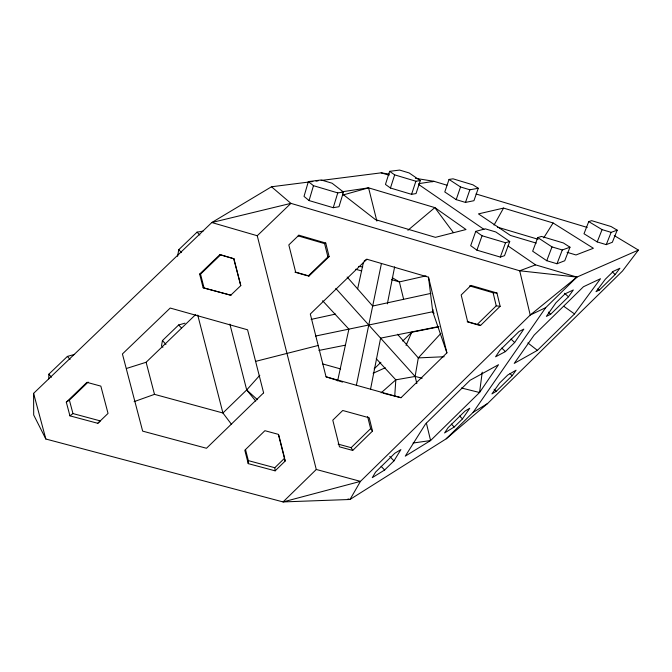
<?xml version="1.0" encoding="UTF-8"?>
<svg xmlns="http://www.w3.org/2000/svg" width="672" height="672" viewBox="0 0 672 672"><rect width="100%" height="100%" fill="white"/><g stroke="black" fill="none" stroke-linecap="round" stroke-linejoin="round"><path stroke-width="1.01" d="M48.745 378.89L48.838 374.203L67.393 356.42L74.642 354.371M284.81 459.127L285.138 461.084L275.142 470.837L248.245 463.63L248.346 460.631L245.482 449.476M394.716 396.413L395.816 379.84L376.244 358.697M482.236 372.179L479.556 392.507L430.592 440.546L405.275 456.145L425.578 423.881L470.064 380.276L498.498 364.72L479.556 392.507L461.429 387.988M383.065 393.187L401.024 397.706L446.905 352.859L432.76 311.724L433.104 309.683M416.833 383.569L415.111 376.446L418.303 357.899L440.916 333.337M184.993 323.173L178.668 324.962L162.448 340.578L161.515 345.769L162.901 347.281M177.568 256.318L178.76 249.698L197.064 232.151L203.036 231.126M370.591 388.996L380.604 338.142L438.967 326.5M387.358 303.853L394.64 266.868M356.345 385.384L381.444 263.458M337.621 380.881L348.886 329.137L322.627 300.762M357.664 288.784L363.468 262.139M308.364 181.6L304.021 196.392L309.07 200.567L333.245 207.707L338.982 206.732L343.484 192.041L332.052 183.204L321.216 179.978L308.364 181.6L313.471 185.682L337.756 192.898L343.484 192.041M309.07 200.567L313.471 185.682M333.245 207.707L337.756 192.898M389.617 171.335L385.451 184.422L390.449 188.017L411.575 194.334L416.035 193.57L420.319 180.566L409.114 172.931L399.613 170.075L389.617 171.335L394.674 174.863L415.884 181.23L420.319 180.566M390.449 188.017L394.674 174.863M411.575 194.334L415.884 181.23M449.03 179.441L444.788 191.948L456.187 199.634L465.486 202.423L473.936 200.701L478.288 188.261L472.945 184.834L453.02 178.819L449.03 179.441L460.538 186.976L469.871 189.79L478.288 188.261M456.187 199.634L460.538 186.976M465.486 202.423L469.871 189.79M475.751 231.361L470.686 245.675L476.918 250.16L500.312 257.074L504.521 255.679L509.729 241.466L495.785 231.966L485.293 228.841L475.751 231.361L482.051 235.754L505.537 242.735L509.729 241.466M476.918 250.16L482.051 235.754M500.312 257.074L505.537 242.735M537.776 237.586L532.661 251.21L546.748 260.711L556.996 263.752L564.749 260.744L569.982 247.204L563.405 242.97L541.481 236.426L537.776 237.586L551.998 246.91L562.296 249.976L569.982 247.204M546.748 260.711L551.998 246.91M556.996 263.752L562.296 249.976M588.748 221.592L584.002 233.755L597.206 241.92L606.253 244.633L612.352 242.264L617.19 230.168L611.05 226.523L591.671 220.668L588.748 221.592L602.07 229.622L611.142 232.352L617.19 230.168M597.206 241.92L602.07 229.622M606.253 244.633L611.142 232.352M406.056 345.433L411.726 332.262L438.421 326.936M494.029 225.078L503.546 208.085L553.106 222.978L593.384 248.27L575.996 254.957L567.059 252.294M393.985 460.841L400.89 449.602L394.834 453.239L375.572 472.105L372.296 477.624L384.636 469.997L393.985 460.841L389.76 456.439M543.74 237.838L553.106 222.978M462.47 418.9L469.745 408.257L465.024 411.088L448.098 427.694L444.578 432.953L454.23 426.989L462.47 418.9L459.589 415.993M514.634 342.552L523.816 329.12L519.053 331.498L500.044 350.129L495.592 356.782L505.411 351.599L514.634 342.552L511.006 339.041M308.75 182.045L271.496 186.774L211.814 222.533L33.6 393.364L33.692 414.977L45.839 439.018L283.063 501.925L349.994 499.481L446.2 438.808L473.13 412.364L545.706 307.658L576.895 277.091L638.4 250.085L614.258 235.578M512.156 375.682L516.062 370.213L507.721 375.043L499.548 383.074L491.938 393.901L496.213 391.348L512.156 375.682L510.031 373.598M568.428 296.822L573.317 289.976L565.093 293.807L555.946 302.778L546.386 316.378L550.645 314.261L568.428 296.822L564.648 293.261M574.501 313.925L600.491 278.737L583.447 286.742L534.131 335.118L514.24 363.384L537.39 350.364L574.501 313.925L563.791 306.306M615.166 274.529L619.886 268.271L613.41 271.286L605.321 279.224L596.03 291.69L599.39 290.018L615.166 274.529L612.259 271.849M638.4 250.085L622.482 271.043L487.637 403.486L446.2 438.808M134.098 401.646L154.493 394.355L222.919 412.986L246.7 389.945L259.812 375.278M348.004 498.952L349.994 499.481L360.461 481.37L316.285 469.476L283.063 501.925L360.461 481.37L530.225 315.042L576.895 277.091L535.576 264.869L508.049 245.935M338.108 444.116L351.145 447.67L370.625 428.635L367.618 416.556M467.183 321.796L477.019 324.635L496.238 305.844L500.136 306.298L496.952 293L470.988 285.424L461.185 294.983L467.628 321.644L480.614 325.391L500.136 306.298M352.716 450.433L372.506 431.08L369.205 417.791L342.728 410.491L332.791 420.176L339.478 446.83L352.716 450.433L351.145 447.67M374.128 368.886L380.898 362.292M402.704 341.048L411.726 332.262M275.142 470.837L274.806 467.729L284.642 458.144L278.729 434.86M329.12 256.612L327.911 256.956L308.196 276.007L309.078 275.982L329.12 256.612L325.744 243.046L298.88 235.208L298.166 235.897L324.593 243.608L325.744 243.046M446.905 352.859L428.501 277.183L366.887 259.232L310.304 314.017L326.046 376.816L342.544 382.074M126.462 368.474L146.118 362.267L195.712 314.521M97.776 423.301L108.041 413.406L100.842 386.123L86.932 382.351L66.301 402.167L69.938 415.842L97.776 423.301L100.338 420.916L72.962 413.574L69.938 415.842M230.429 295.512L240.778 285.625L233.957 258.779L219.979 254.545L199.634 274.092L203.137 287.767L230.815 295.226L203.137 287.767M298.88 235.208L288.817 244.91L295.646 272.11L309.078 275.982M66.301 402.167L69.384 400.126L88.175 382.074M199.634 274.092L200.525 274.142L220.542 254.915L233.957 258.779M271.496 186.774L290.917 203.364L211.814 222.533L257.25 235.738L290.917 203.364L519.7 270.782L576.895 277.091M381.108 392.851L395.816 379.84L415.111 376.446L422.159 378.202M407.912 230.278L434.843 207.614L466.007 229.53L435.439 237.342L375.438 219.61L342.485 193.998M364.258 260.87L366.887 259.232M473.13 412.364L487.637 403.486M240.778 285.625L233.612 258.46M545.706 307.658L530.225 315.042L519.7 270.782L535.576 264.869M373.128 373.262L385.224 367.769M342.905 195.023L368.575 187.841L434.843 207.614L453.356 232.554M255.604 361.376L318.192 345.475M431.936 181.801L433.978 181.306L446.998 185.22M503.546 208.085L478.456 213.889L510.418 235.427L536.256 243.121M425.998 275.881L399.386 281.912L391.448 279.611M311.136 319.393L335.63 314.076M430.912 293.387L372.674 306.037L347.147 277.015M315.479 336.067L432.76 311.724L434.095 313.345M318.914 350.44L345.517 345.139M418.723 183.658L433.978 181.306L415.346 178.315M342.056 191.78L368.575 187.841L376.866 221.071M413.062 443.033L430.592 440.546L426.418 423.251M310.817 181.776L312.883 181.516M315.991 181.121L318.058 180.86M321.166 180.466L381.184 172.838L389.466 174.166M444.167 356.731L418.303 357.899L397.496 334.244M469.51 285.877L493.105 292.757L496.952 293M358.588 266.423L362.746 266.86M477.019 324.635L480.614 325.391M248.346 460.631L274.806 467.729M326.046 376.816L401.024 397.706M322.669 363.922L340.645 368.953M294.974 272.194L307.255 275.73M355.715 269.245L361.67 270.967M497.498 227.161L538.121 239.282M381.184 172.838L389.08 175.216M476.045 193.964L587.219 227.438M392.272 277.712L399.386 281.912L403.578 299.032M219.979 254.545L220.542 254.915M418.564 184.405L483.958 229.37M527.89 342.93L537.39 350.364M229.883 324.122L246.7 389.945L257.46 399.714M597.946 288.674L599.39 290.018M548.386 312.11L550.645 314.261M501.791 348.071L505.411 351.599M494.088 389.248L496.213 391.348M451.349 424.074L454.23 426.989M197.064 232.151L199.836 235.015M178.76 249.698L181.516 252.58M381.125 466.326L384.636 469.997M178.668 324.962L181.482 327.978M162.448 340.578L165.95 344.358M335.79 288.406L415.111 376.446M67.393 356.42L70.064 359.419M48.838 374.203L51.492 377.219M246.7 389.945L255.755 401.083M370.625 428.635L372.506 431.08M231.622 424.502L222.919 412.986L197.736 315.092M33.6 393.364L45.839 439.018M69.384 400.126L72.962 413.574M146.118 362.267L154.493 394.355M200.525 274.142L203.977 287.599M248.245 463.63L244.81 450.232L264.902 430.693L278.342 434.347L285.138 461.084M257.25 235.738L316.285 469.476M324.593 243.608L327.911 256.956M493.105 292.757L496.238 305.844M428.501 277.183L432.76 311.724M263.609 392.843L206.48 448.266L142.657 431.13L122.422 353.968L170.209 308.045L247.565 329.792L263.609 392.843"/></g></svg>
